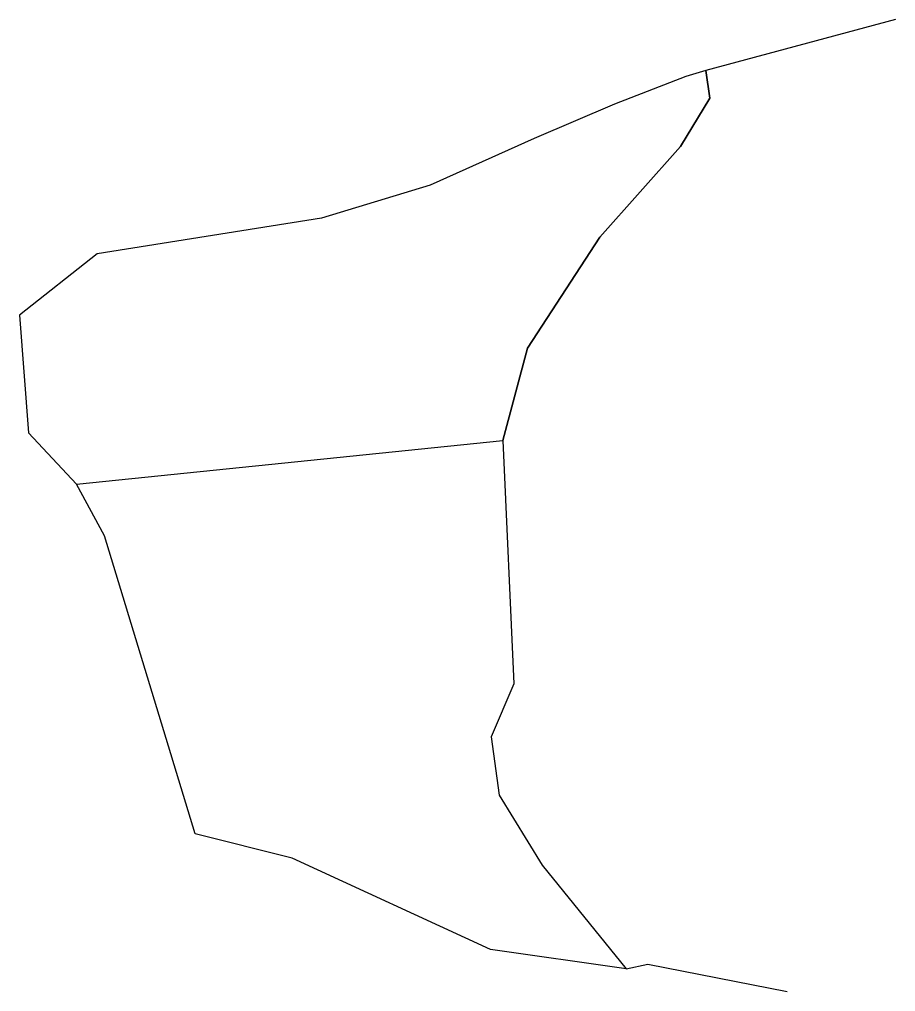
# Model space of a CAD drawing. Header units: metres. Extents: x 3540164 to 3540485, y 1060120 to 1060476.
import ezdxf

# ---------------------------------------------------------------- set-up
doc = ezdxf.new("R2010")
doc.units = ezdxf.units.M
doc.header["$MEASUREMENT"] = 0

msp = doc.modelspace()

# ---------------------------------------------------------------- linework, layer by layer
for points in [[(3540484.66, 1060476.33), (3540415.11, 1060457.58), (3540416.6, 1060447.49), (3540405.84, 1060429.79), (3540376.36, 1060396.6), (3540349.77, 1060355.92), (3540340.71, 1060322.09), (3540344.76, 1060232.89), (3540336.51, 1060213.59), (3540339.42, 1060192.21), (3540355.15, 1060166.58), (3540385.98, 1060128.54), (3540393.91, 1060130.23), (3540444.93, 1060120.22)], [(3540340.71, 1060322.09), (3540349.77, 1060355.92), (3540376.36, 1060396.6), (3540405.84, 1060429.79), (3540416.6, 1060447.49), (3540415.11, 1060457.58), (3540407.78, 1060455.45), (3540381.68, 1060445.25), (3540352.27, 1060432.72), (3540314.16, 1060415.61), (3540274.34, 1060403.59), (3540192.1, 1060390.44), (3540163.66, 1060367.96), (3540166.94, 1060324.92), (3540184.52, 1060306.07), (3540340.71, 1060322.09)], [(3540385.98, 1060128.54), (3540336.2, 1060135.57), (3540263.57, 1060169.1), (3540228.05, 1060178.02), (3540194.88, 1060287.16), (3540184.52, 1060306.07), (3540340.71, 1060322.09), (3540344.76, 1060232.89), (3540336.51, 1060213.59), (3540339.42, 1060192.21), (3540355.15, 1060166.58), (3540385.98, 1060128.54)]]:
    msp.add_lwpolyline(points)

doc.saveas('drawing.dxf')
